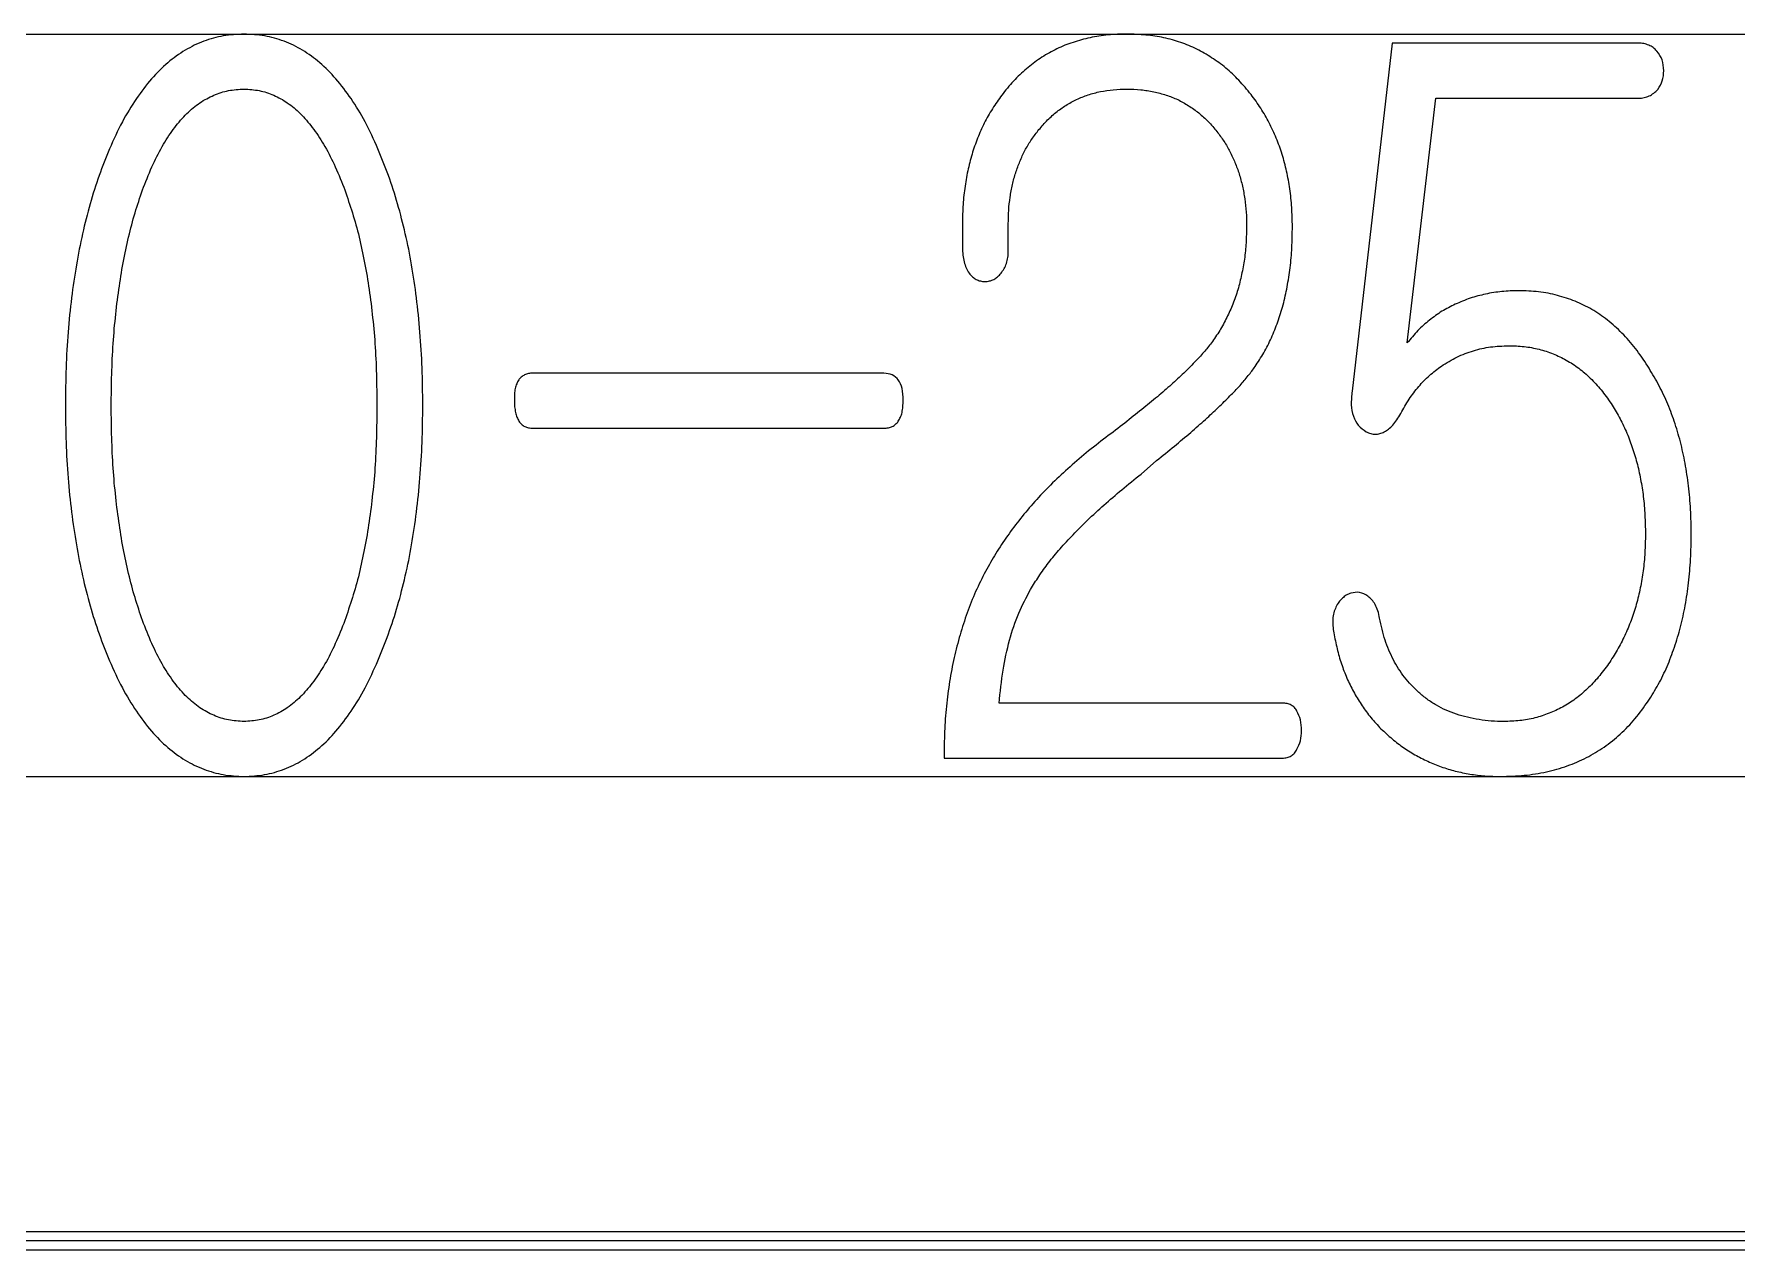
# Model space of a CAD drawing. Header units: inches. Extents: x 0 to 23821, y 0 to 11279.
# Drawn here: x 17479.52 to 17488.69, y 8804.94 to 8811.49 of the extents above; entities that cross this region are included whole.
import ezdxf

# ---------------------------------------------------------------- set-up
doc = ezdxf.new("R2010")
doc.units = ezdxf.units.IN
doc.header["$LTSCALE"] = 10
doc.header["$MEASUREMENT"] = 0

# ---------------------------------------------------------------- blocks, each defined once
blk = doc.blocks.new('A$C264124D8')
at = {"ltscale": 3}
for p, q in [((-11, -3.5), (11, -3.5)), ((-11, -7.5), (11, -7.5))]:
    blk.add_line(p, q, dxfattribs=at)

msp = doc.modelspace()

# ---------------------------------------------------------------- linework, layer by layer
for p, q in [((17486.8335493, 8811.44492559), (17486.61749993, 8809.57069723)), ((17488.15916662, 8811.44492559), (17486.8335493, 8811.44492559)), ((17486.91379625, 8809.82995648), (17487.0688887, 8811.14862927)), ((17487.0688887, 8811.14862927), (17488.16148142, 8811.14862927)), ((17484.51774675, 8810.4750182), (17484.51774675, 8810.34384538)), ((17484.76466033, 8810.32609856), (17484.76466033, 8810.4719318)), ((17484.0939196, 8809.66714779), (17482.20271591, 8809.66714779)), ((17482.20271591, 8809.37085147), (17484.0939196, 8809.37085147)), ((17485.48070967, 8809.12393807), (17485.56327141, 8809.19646877)), ((17486.2422838, 8807.88936988), (17484.71527764, 8807.88936988)), ((17484.41898133, 8807.59307379), (17486.2415122, 8807.59307379)), ((17467.83390709, 8805.0433721), (17498.73390691, 8805.0433721)), ((17467.73390726, 8804.94337227), (17498.83390674, 8804.94337227))]:
    msp.add_line(p, q)
at = {"color": 30, "linetype": 'Continuous', "lineweight": 0}
msp.add_line((17467.783907, 8804.99337257), (17498.783907, 8804.99337257), dxfattribs=at)
for points, knots in [([(17480.64666895, 8811.49430833), (17480.6091856, 8811.49234637), (17480.53541317, 8811.48848496), (17480.42775138, 8811.45852566), (17480.32682926, 8811.40933894), (17480.23188682, 8811.34044618), (17480.14359053, 8811.25234286), (17480.06320628, 8811.14390619), (17479.98556951, 8811.01865964), (17479.94341871, 8810.92517517), (17479.92136031, 8810.87625277)], [0, 0, 0, 0, 0.1109427641, 0.2183508065, 0.3284396569, 0.4420104859, 0.5643333357, 0.6964787234, 0.8411608994, 1, 1, 1, 1]), ([(17481.36811956, 8810.87625277), (17481.34596576, 8810.92511278), (17481.30368789, 8811.01835625), (17481.2272981, 8811.14444238), (17481.14577652, 8811.25181422), (17481.05846482, 8811.34047117), (17480.96419661, 8811.40928507), (17480.86386247, 8811.45868503), (17480.75686871, 8811.48831574), (17480.68362927, 8811.49229845), (17480.64666895, 8811.49430833)], [0, 0, 0, 0, 0.1593640809, 0.3041272245, 0.437173731, 0.5593590371, 0.6726853305, 0.7824504959, 0.8902135335, 1, 1, 1, 1]), ([(17485.40432083, 8811.49430833), (17485.37004178, 8811.49362746), (17485.30316895, 8811.4922992), (17485.20576724, 8811.47582382), (17485.11346131, 8811.4516087), (17485.02616161, 8811.41674219), (17484.94501007, 8811.37089536), (17484.86937951, 8811.31523217), (17484.79845527, 8811.25042434), (17484.75713673, 8811.20034683), (17484.73611095, 8811.17486388)], [0, 0, 0, 0, 0.1336079248, 0.2606472317, 0.3843121443, 0.5054427722, 0.6263112167, 0.7469461311, 0.8712284379, 1, 1, 1, 1]), ([(17486.07253071, 8811.16869104), (17486.05118578, 8811.19460986), (17486.00935896, 8811.24539951), (17485.93869683, 8811.31273952), (17485.86158166, 8811.36777463), (17485.78091937, 8811.41553015), (17485.69383544, 8811.45048043), (17485.60209193, 8811.47646554), (17485.50482889, 8811.4909401), (17485.43831642, 8811.49316907), (17485.40432083, 8811.49430833)], [0, 0, 0, 0, 0.1304317136, 0.2555896415, 0.3779540906, 0.4979728884, 0.6190031217, 0.7414818385, 0.8678672043, 1, 1, 1, 1]), ([(17488.25947515, 8811.40248734), (17488.25309291, 8811.40906543), (17488.24033354, 8811.42221634), (17488.21562388, 8811.43469698), (17488.18867966, 8811.44429744), (17488.169296, 8811.44471001), (17488.15916651, 8811.44492561)], [0, 0, 0, 0, 0.2430371701, 0.4858801435, 0.7313318093, 1, 1, 1, 1]), ([(17488.29651219, 8811.29677746), (17488.29515502, 8811.31668389), (17488.29251681, 8811.35538021), (17488.27027512, 8811.38708994), (17488.25947515, 8811.40248734)], [0, 0, 0, 0, 0.51442670397, 1, 1, 1, 1]), ([(17488.26410478, 8811.19646882), (17488.27374636, 8811.21143966), (17488.29341388, 8811.24197811), (17488.29546605, 8811.27827458), (17488.29651219, 8811.29677746)], [0, 0, 0, 0, 0.4902290215, 1, 1, 1, 1]), ([(17480.10500228, 8810.66946265), (17480.12145455, 8810.71121806), (17480.15271923, 8810.79056698), (17480.2092901, 8810.89824758), (17480.2695497, 8810.99020217), (17480.33494941, 8811.06586001), (17480.40580033, 8811.12530122), (17480.48191638, 8811.1667912), (17480.56264619, 8811.19323476), (17480.61843354, 8811.19640665), (17480.64666895, 8811.19801203)], [0, 0, 0, 0, 0.1667330186, 0.3168472492, 0.4512938065, 0.5746076265, 0.6873570981, 0.7930421253, 0.8952533327, 1, 1, 1, 1]), ([(17480.64666895, 8811.19801203), (17480.67412178, 8811.19634961), (17480.72886744, 8811.19303446), (17480.80821926, 8811.1669768), (17480.88302571, 8811.12498975), (17480.95309659, 8811.06589768), (17481.01746838, 8810.98970226), (17481.07887755, 8810.89857408), (17481.13502715, 8810.79035748), (17481.16691054, 8810.71117447), (17481.18370598, 8810.66946265)], [0, 0, 0, 0, 0.1024980653, 0.204398733, 0.3090271459, 0.4217053799, 0.5451194635, 0.680899995, 0.8319053389, 1, 1, 1, 1]), ([(17484.73611095, 8811.17486388), (17484.71873639, 8811.15069838), (17484.68399832, 8811.10238274), (17484.6390975, 8811.02511849), (17484.60206872, 8810.94321268), (17484.57111097, 8810.85762483), (17484.5471326, 8810.76777446), (17484.53053731, 8810.67379358), (17484.51901686, 8810.57586935), (17484.51817476, 8810.50900336), (17484.51774675, 8810.4750182)], [0, 0, 0, 0, 0.1195494247, 0.2390228841, 0.3583397917, 0.4802776105, 0.6043687163, 0.731470281, 0.8635176645, 1, 1, 1, 1]), ([(17484.92438256, 8810.97270339), (17484.939463, 8810.99051562), (17484.96925353, 8811.02570262), (17485.01944273, 8811.07219712), (17485.07403304, 8811.11108067), (17485.13230546, 8811.14297106), (17485.19472163, 8811.16787758), (17485.26100363, 8811.18559374), (17485.33149096, 8811.19555177), (17485.37959878, 8811.1971769), (17485.40432083, 8811.19801203)], [0, 0, 0, 0, 0.1272088192, 0.2512934073, 0.371961245, 0.4918602294, 0.6127235862, 0.73759853, 0.8651549044, 1, 1, 1, 1]), ([(17485.40432083, 8811.19801203), (17485.42905295, 8811.19724874), (17485.47747278, 8811.19575439), (17485.54810564, 8811.18469961), (17485.61488125, 8811.16697827), (17485.67805653, 8811.14232169), (17485.73695295, 8811.10952069), (17485.79200042, 8811.06982957), (17485.84373373, 8811.02335682), (17485.87363705, 8810.98725731), (17485.88888873, 8810.96884536)], [0, 0, 0, 0, 0.1334005579, 0.2611677212, 0.3847049333, 0.5055630864, 0.6260621949, 0.7473736124, 0.8711522072, 1, 1, 1, 1]), ([(17488.16148132, 8811.14862932), (17488.1713479, 8811.14917173), (17488.19076862, 8811.15023937), (17488.21818483, 8811.16028613), (17488.24378326, 8811.17473657), (17488.25723189, 8811.18911881), (17488.26410478, 8811.19646882)], [0, 0, 0, 0, 0.2525061489, 0.497016503, 0.742951547, 1, 1, 1, 1]), ([(17486.29552453, 8810.45649969), (17486.29465948, 8810.49123956), (17486.2929642, 8810.5593206), (17486.28332515, 8810.6592805), (17486.26499948, 8810.75453487), (17486.24157516, 8810.84615599), (17486.20985297, 8810.93342293), (17486.17071287, 8811.01615434), (17486.12663826, 8811.09578666), (17486.09058223, 8811.14436847), (17486.07253071, 8811.16869104)], [0, 0, 0, 0, 0.1371252143, 0.2687294119, 0.3957441244, 0.5195839422, 0.6416007921, 0.7614837423, 0.8805863619, 1, 1, 1, 1]), ([(17484.76466033, 8810.47193178), (17484.76500455, 8810.49639167), (17484.76568031, 8810.54441085), (17484.77399024, 8810.61500752), (17484.78570958, 8810.6827716), (17484.80384117, 8810.74717238), (17484.82618187, 8810.80836694), (17484.85323219, 8810.86661595), (17484.88557703, 8810.92185576), (17484.91142065, 8810.95571915), (17484.92438256, 8810.97270339)], [0, 0, 0, 0, 0.1368407958, 0.2686432412, 0.3974149745, 0.5214141971, 0.6425725915, 0.7617299408, 0.8804952524, 1, 1, 1, 1]), ([(17485.88888873, 8810.96884536), (17485.9018519, 8810.95160137), (17485.92770701, 8810.91720813), (17485.9600512, 8810.86120029), (17485.98707214, 8810.8021767), (17486.00958993, 8810.74000357), (17486.02732236, 8810.67473489), (17486.03945548, 8810.606031), (17486.04755794, 8810.53436967), (17486.04825566, 8810.48532945), (17486.04861095, 8810.46035771)], [0, 0, 0, 0, 0.1190527467, 0.2374512358, 0.3563004444, 0.4771696114, 0.6022471003, 0.7292931742, 0.8621535461, 1, 1, 1, 1]), ([(17479.92136031, 8810.87625277), (17479.90224086, 8810.82837544), (17479.863296, 8810.73085292), (17479.81528402, 8810.57787842), (17479.77429674, 8810.41714968), (17479.74144274, 8810.24833616), (17479.71506909, 8810.07149784), (17479.69686183, 8809.88634219), (17479.68600771, 8809.6929992), (17479.68448381, 8809.56145224), (17479.68370598, 8809.49430833)], [0, 0, 0, 0, 0.1095489163, 0.2231428661, 0.3404899582, 0.4619668986, 0.5885335608, 0.7203959727, 0.8572851153, 1, 1, 1, 1]), ([(17481.60963191, 8809.49430833), (17481.60894543, 8809.56145733), (17481.60760034, 8809.69302916), (17481.59545961, 8809.88631539), (17481.57750047, 8810.07148984), (17481.55132196, 8810.24842666), (17481.51745688, 8810.4171647), (17481.47575687, 8810.57790411), (17481.42695791, 8810.73087953), (17481.38749609, 8810.82837874), (17481.36811956, 8810.87625277)], [0, 0, 0, 0, 0.14262369157, 0.27945699876, 0.41123515212, 0.53772093976, 0.65922716938, 0.77663537565, 0.89032358782, 1, 1, 1, 1]), ([(17479.93061956, 8809.48890709), (17479.9313316, 8809.54652701), (17479.93272453, 8809.65924581), (17479.94011581, 8809.8247777), (17479.95403873, 8809.98307085), (17479.97354609, 8810.13433991), (17479.99670187, 8810.27874784), (17480.027231, 8810.41560968), (17480.06211477, 8810.54562725), (17480.0908912, 8810.62871765), (17480.10500228, 8810.66946265)], [0, 0, 0, 0, 0.1441459542, 0.2819851166, 0.4143908486, 0.5415201538, 0.6634791428, 0.7800937339, 0.8921646688, 1, 1, 1, 1]), ([(17481.18370598, 8810.66946265), (17481.19797277, 8810.62869389), (17481.22708434, 8810.54550468), (17481.26437768, 8810.41589917), (17481.2936644, 8810.27853478), (17481.31969071, 8810.13454119), (17481.33808878, 8809.98299277), (17481.35356251, 8809.82483595), (17481.36052195, 8809.6592364), (17481.36197537, 8809.54652383), (17481.36271833, 8809.48890709)], [0, 0, 0, 0, 0.10795127015, 0.22027602539, 0.33679428561, 0.45886939485, 0.58589368337, 0.71824782058, 0.85597311925, 1, 1, 1, 1]), ([(17486.04861095, 8810.46035771), (17486.04794091, 8810.42999558), (17486.04662655, 8810.37043719), (17486.03856021, 8810.28259108), (17486.02228053, 8810.19857031), (17486.00320811, 8810.11710911), (17485.97561395, 8810.03996049), (17485.94313894, 8809.96607308), (17485.90486523, 8809.89550525), (17485.87414751, 8809.85179896), (17485.85879614, 8809.82995648)], [0, 0, 0, 0, 0.1360270202, 0.2668307887, 0.394507199, 0.5191322323, 0.6411960566, 0.7608658095, 0.8804911869, 1, 1, 1, 1]), ([(17486.09413564, 8809.70264166), (17486.1102999, 8809.72730719), (17486.14293029, 8809.77709891), (17486.1837514, 8809.85813818), (17486.21812651, 8809.94448543), (17486.24726526, 8810.03614705), (17486.26806174, 8810.13368955), (17486.28472456, 8810.23636765), (17486.29377302, 8810.34471085), (17486.29493191, 8810.41867593), (17486.29552453, 8810.45649969)], [0, 0, 0, 0, 0.1115771507, 0.2252380688, 0.3427705151, 0.4631879157, 0.5888720339, 0.7199838418, 0.8568072723, 1, 1, 1, 1]), ([(17484.51774675, 8810.34384536), (17484.51810252, 8810.33016633), (17484.518779, 8810.30415616), (17484.52624092, 8810.26747677), (17484.53620721, 8810.23440935), (17484.5477013, 8810.21557595), (17484.55324058, 8810.20649969)], [0, 0, 0, 0, 0.2848003071, 0.5415368566, 0.7790556589, 1, 1, 1, 1]), ([(17484.72530848, 8810.20572808), (17484.73133087, 8810.21374468), (17484.7436049, 8810.23008306), (17484.75547028, 8810.25921935), (17484.76376239, 8810.29142845), (17484.76435234, 8810.31420679), (17484.76466033, 8810.32609845)], [0, 0, 0, 0, 0.2319163598, 0.4726614271, 0.724697483, 1, 1, 1, 1]), ([(17484.55324058, 8810.20649969), (17484.5591123, 8810.19949655), (17484.57023164, 8810.18623463), (17484.59123712, 8810.1718056), (17484.61426757, 8810.1627877), (17484.63057574, 8810.16158703), (17484.63888873, 8810.16097499)], [0, 0, 0, 0, 0.2716142821, 0.514359363, 0.7524476191, 1, 1, 1, 1]), ([(17484.63888873, 8810.16097499), (17484.64720783, 8810.16157697), (17484.66352797, 8810.1627579), (17484.68667067, 8810.17200031), (17484.70801718, 8810.18592368), (17484.7194198, 8810.19898354), (17484.72530848, 8810.20572808)], [0, 0, 0, 0, 0.2473643586, 0.4852717806, 0.734177365, 1, 1, 1, 1]), ([(17487.51487638, 8810.11159228), (17487.48446137, 8810.11076646), (17487.42459096, 8810.10914089), (17487.3370568, 8810.09438484), (17487.25244541, 8810.07286971), (17487.1995451, 8810.04982793), (17487.1730554, 8810.03828981)], [0, 0, 0, 0, 0.2587864719, 0.5094080408, 0.7543373224, 1, 1, 1, 1]), ([(17488.21009243, 8809.70572808), (17488.18869756, 8809.73790241), (17488.14699948, 8809.80060939), (17488.0737016, 8809.88361558), (17487.99494716, 8809.95444272), (17487.91015393, 8810.0122441), (17487.81943797, 8810.05682318), (17487.72306829, 8810.08828017), (17487.62091133, 8810.10849361), (17487.55072481, 8810.11054468), (17487.51487638, 8810.11159228)], [0, 0, 0, 0, 0.137263924, 0.2675240566, 0.392541485, 0.513034353, 0.6312424566, 0.7506894809, 0.872662326, 1, 1, 1, 1]), ([(17487.1730554, 8810.03828981), (17487.1487263, 8810.02637737), (17487.09967171, 8810.00235841), (17487.03294125, 8809.95322944), (17486.96912211, 8809.89694497), (17486.93251527, 8809.85262154), (17486.91379614, 8809.82995648)], [0, 0, 0, 0, 0.24159645751, 0.48712915301, 0.73774028046, 1, 1, 1, 1]), ([(17485.85879614, 8809.82995648), (17485.84539731, 8809.81303802), (17485.81673752, 8809.7768498), (17485.76604682, 8809.72364134), (17485.70818005, 8809.66546673), (17485.64151606, 8809.60369344), (17485.56613487, 8809.53830582), (17485.4814746, 8809.47007792), (17485.38984534, 8809.39611809), (17485.32473647, 8809.34699926), (17485.2908949, 8809.32146882)], [0, 0, 0, 0, 0.0846786543, 0.1811257606, 0.2882157874, 0.4068061395, 0.537785215, 0.6798633651, 0.833602942, 1, 1, 1, 1]), ([(17487.09820972, 8809.70572808), (17487.12580059, 8809.7225316), (17487.18056242, 8809.7558829), (17487.27017749, 8809.79056247), (17487.3639833, 8809.81120108), (17487.42783822, 8809.81392173), (17487.46009243, 8809.81529598)], [0, 0, 0, 0, 0.2523135148, 0.5007870324, 0.7478389623, 1, 1, 1, 1]), ([(17487.46009243, 8809.81529598), (17487.48819226, 8809.81449024), (17487.5435055, 8809.81290416), (17487.62423986, 8809.79787183), (17487.70046105, 8809.77306628), (17487.77212733, 8809.73854007), (17487.84018764, 8809.69528381), (17487.90248059, 8809.64047093), (17487.96096284, 8809.57678678), (17487.99505961, 8809.52891295), (17488.01256157, 8809.50433919)], [0, 0, 0, 0, 0.1271124381, 0.2502150322, 0.3702562388, 0.4890028567, 0.6094781286, 0.7341348888, 0.8635307765, 1, 1, 1, 1]), ([(17485.56327145, 8809.19646882), (17485.59553078, 8809.22231212), (17485.6577073, 8809.27212238), (17485.74543957, 8809.34595821), (17485.82453867, 8809.41583014), (17485.89538444, 8809.48081289), (17485.95749481, 8809.54223736), (17486.01137715, 8809.5987838), (17486.0568907, 8809.65128035), (17486.0822632, 8809.68626939), (17486.09413564, 8809.70264166)], [0, 0, 0, 0, 0.16857770266, 0.32491600444, 0.46760956263, 0.59900164307, 0.71694195536, 0.82379491091, 0.91754907928, 1, 1, 1, 1]), ([(17486.87907392, 8809.45032685), (17486.89369028, 8809.47614603), (17486.92243506, 8809.52692246), (17486.97436625, 8809.59568672), (17487.03244403, 8809.65623542), (17487.07638709, 8809.68930523), (17487.09820972, 8809.70572808)], [0, 0, 0, 0, 0.2618193319, 0.5148981881, 0.7590928432, 1, 1, 1, 1]), ([(17488.44466033, 8808.80063549), (17488.44388203, 8808.84489481), (17488.44235923, 8808.9314905), (17488.4315153, 8809.05884239), (17488.41299921, 8809.18045204), (17488.38782528, 8809.29688453), (17488.35435292, 8809.40739226), (17488.31458343, 8809.51266651), (17488.26646951, 8809.61217077), (17488.22883746, 8809.67462085), (17488.21009243, 8809.70572808)], [0, 0, 0, 0, 0.14008129881, 0.27407636984, 0.40417680113, 0.52920934146, 0.65077229557, 0.76930446149, 0.88508745192, 1, 1, 1, 1]), ([(17482.20271589, 8809.66714783), (17482.19468553, 8809.66675516), (17482.17931693, 8809.66600364), (17482.15778495, 8809.65882415), (17482.13973415, 8809.64711661), (17482.12493767, 8809.6307065), (17482.11467342, 8809.60950538), (17482.10657191, 8809.58410409), (17482.10332635, 8809.55405935), (17482.10322983, 8809.53263163), (17482.10317885, 8809.5213145)], [0, 0, 0, 0, 0.119218229, 0.2281612234, 0.3332708448, 0.4362682022, 0.552688221, 0.6810216961, 0.831530375, 1, 1, 1, 1]), ([(17484.19808626, 8809.5213145), (17484.1974301, 8809.54286637), (17484.19626658, 8809.58108261), (17484.17656493, 8809.63079191), (17484.13979112, 8809.66290929), (17484.10969358, 8809.66569031), (17484.09391959, 8809.66714783)], [0, 0, 0, 0, 0.3173666492, 0.5627613522, 0.7708450847, 1, 1, 1, 1]), ([(17482.10317885, 8809.5213145), (17482.10340834, 8809.50945979), (17482.10383448, 8809.48744569), (17482.10860659, 8809.45664988), (17482.11573336, 8809.43034812), (17482.12702818, 8809.40878273), (17482.1406814, 8809.39086701), (17482.1592103, 8809.379428), (17482.18003279, 8809.37194355), (17482.19492789, 8809.37122647), (17482.20271589, 8809.37085154)], [0, 0, 0, 0, 0.1738119541, 0.3227672737, 0.4565519991, 0.5713627554, 0.6786671212, 0.7823238226, 0.886186533, 1, 1, 1, 1]), ([(17484.09391959, 8809.37085154), (17484.1022141, 8809.37121709), (17484.11785345, 8809.37190634), (17484.13958654, 8809.37920094), (17484.15827682, 8809.39109278), (17484.17270615, 8809.40868062), (17484.18473767, 8809.43027834), (17484.19287273, 8809.45651342), (17484.19736034, 8809.48746478), (17484.19783217, 8809.50946647), (17484.19808626, 8809.5213145)], [0, 0, 0, 0, 0.1193684277, 0.2250700911, 0.3270524341, 0.4350136251, 0.5497268529, 0.6824463603, 0.8289956166, 1, 1, 1, 1]), ([(17486.61749984, 8809.57069722), (17486.61464773, 8809.54599404), (17486.60938215, 8809.50038693), (17486.62073329, 8809.43678863), (17486.6475239, 8809.38379203), (17486.67784911, 8809.36235463), (17486.69311713, 8809.35156141)], [0, 0, 0, 0, 0.3005920683, 0.5549543112, 0.7759301071, 1, 1, 1, 1]), ([(17479.68370598, 8809.49430833), (17479.68449056, 8809.42767912), (17479.68603048, 8809.29690404), (17479.69681624, 8809.10484071), (17479.71511793, 8808.92072176), (17479.74150915, 8808.74466224), (17479.77431532, 8808.57610346), (17479.81513692, 8808.41557765), (17479.86345446, 8808.2629588), (17479.90226314, 8808.16564953), (17479.92136031, 8808.11776512)], [0, 0, 0, 0, 0.1421602691, 0.2790220792, 0.4102938934, 0.5367990812, 0.6587379941, 0.7765313532, 0.890034473, 1, 1, 1, 1]), ([(17480.10500228, 8808.31915401), (17480.09090704, 8808.35990351), (17480.06224402, 8808.44276865), (17480.02721271, 8808.57222425), (17479.99669014, 8808.70832091), (17479.97368256, 8808.85146304), (17479.95396233, 8809.00115995), (17479.94012767, 8809.15766575), (17479.93274578, 8809.32113971), (17479.93133678, 8809.43231588), (17479.93061956, 8809.48890709)], [0, 0, 0, 0, 0.1088078873, 0.2212635486, 0.3382959573, 0.4607144602, 0.5870585979, 0.7193650913, 0.8571504221, 1, 1, 1, 1]), ([(17481.36271833, 8809.48890709), (17481.36197058, 8809.43231905), (17481.36050159, 8809.3211491), (17481.35355066, 8809.15760699), (17481.33816855, 8809.00123822), (17481.3195473, 8808.85126188), (17481.29367583, 8808.70853522), (17481.26439535, 8808.57193308), (17481.22695131, 8808.44289393), (17481.19795585, 8808.35992782), (17481.18370598, 8808.31915401)], [0, 0, 0, 0, 0.1427299907, 0.2803999738, 0.4126545769, 0.5388929449, 0.6614289267, 0.7783633611, 0.8910763374, 1, 1, 1, 1]), ([(17481.36811956, 8808.11776512), (17481.38747348, 8808.16564644), (17481.42679755, 8808.26293361), (17481.47590595, 8808.41555056), (17481.51743792, 8808.57608868), (17481.55125452, 8808.74457188), (17481.57745217, 8808.92072964), (17481.59550622, 8809.10486758), (17481.6075766, 8809.296874), (17481.60893824, 8809.42767403), (17481.60963191, 8809.49430833)], [0, 0, 0, 0, 0.1100931414, 0.2236916085, 0.3415459219, 0.4635138297, 0.5899377615, 0.7211252581, 0.8579310423, 1, 1, 1, 1]), ([(17486.69311713, 8809.35156141), (17486.70119228, 8809.34773248), (17486.71680702, 8809.34032856), (17486.7422867, 8809.33745127), (17486.76716512, 8809.34064963), (17486.79146102, 8809.35025712), (17486.81490807, 8809.3662394), (17486.83734466, 8809.38834573), (17486.85917791, 8809.41676149), (17486.87211851, 8809.4385928), (17486.87907392, 8809.45032685)], [0, 0, 0, 0, 0.1127789929, 0.2180780931, 0.3201380245, 0.4286778525, 0.5464058255, 0.6780297007, 0.8269451163, 1, 1, 1, 1]), ([(17488.01256157, 8809.50433919), (17488.0273457, 8809.48012167), (17488.05705913, 8809.43144881), (17488.0950277, 8809.35384572), (17488.12630225, 8809.27180087), (17488.15299028, 8809.18584095), (17488.17254655, 8809.09540065), (17488.18750162, 8809.0008969), (17488.19581225, 8808.90212196), (17488.19709442, 8808.83485768), (17488.19774675, 8808.80063549)], [0, 0, 0, 0, 0.1153238644, 0.2317801398, 0.3506345694, 0.4720380552, 0.5973773819, 0.726498791, 0.8608502252, 1, 1, 1, 1]), ([(17485.2908949, 8809.32146882), (17485.25514396, 8809.29375062), (17485.18479536, 8809.23920837), (17485.08534637, 8809.15325311), (17484.99228427, 8809.06634294), (17484.90748768, 8808.97673621), (17484.82986892, 8808.88534977), (17484.75970152, 8808.79214676), (17484.69673148, 8808.69708011), (17484.66010069, 8808.63163162), (17484.64197515, 8808.5992466)], [0, 0, 0, 0, 0.138650599, 0.2728285546, 0.4027867652, 0.5288281993, 0.6507787575, 0.7701481958, 0.8862654271, 1, 1, 1, 1]), ([(17484.8842591, 8808.50125277), (17484.89890916, 8808.52508856), (17484.92929666, 8808.57452931), (17484.98200096, 8808.64804449), (17485.04403192, 8808.72266398), (17485.1146683, 8808.79907211), (17485.19352623, 8808.87801874), (17485.28141323, 8808.95841884), (17485.37740675, 8809.0415776), (17485.44552896, 8809.0958894), (17485.48070972, 8809.12393796)], [0, 0, 0, 0, 0.096782132, 0.2007477988, 0.3126379155, 0.432301707, 0.5606690926, 0.6985915761, 0.8443418542, 1, 1, 1, 1]), ([(17488.19774675, 8808.80063549), (17488.19716454, 8808.76717818), (17488.19601575, 8808.70116168), (17488.1866334, 8808.60421358), (17488.17119312, 8808.51087332), (17488.14960688, 8808.42137433), (17488.1221059, 8808.33520118), (17488.08682287, 8808.25357117), (17488.0471772, 8808.17491262), (17488.0153369, 8808.1259836), (17487.99944429, 8808.10156141)], [0, 0, 0, 0, 0.136008545, 0.2683660622, 0.3955839597, 0.5203718237, 0.6423994252, 0.7628213303, 0.8816158376, 1, 1, 1, 1]), ([(17488.21240725, 8807.90017253), (17488.23124689, 8807.92993239), (17488.26923347, 8807.98993755), (17488.31623873, 8808.08728683), (17488.35510448, 8808.19114174), (17488.3886841, 8808.30074924), (17488.41399009, 8808.41689376), (17488.43134882, 8808.53915307), (17488.44243696, 8808.66771607), (17488.44390704, 8808.75560173), (17488.44466033, 8808.80063549)], [0, 0, 0, 0, 0.1119392876, 0.22570443706, 0.34297621728, 0.46432998561, 0.58995277, 0.72054704026, 0.85680465854, 1, 1, 1, 1]), ([(17484.64197515, 8808.5992466), (17484.62362499, 8808.56325807), (17484.58665008, 8808.49074247), (17484.54185694, 8808.3760076), (17484.50320902, 8808.25723312), (17484.47135118, 8808.13357145), (17484.44673337, 8808.00524753), (17484.43013897, 8807.87198115), (17484.41951923, 8807.73419641), (17484.41916277, 8807.64067639), (17484.41898132, 8807.59307376)], [0, 0, 0, 0, 0.1163351938, 0.2344112189, 0.3544043415, 0.4760927449, 0.6021070123, 0.7306136059, 0.8628796339, 1, 1, 1, 1]), ([(17484.71527762, 8807.88937006), (17484.72134265, 8807.94895479), (17484.73298007, 8808.06328428), (17484.76793175, 8808.22573636), (17484.81559969, 8808.37229372), (17484.86195145, 8808.45935359), (17484.8842591, 8808.50125277)], [0, 0, 0, 0, 0.2805775035, 0.5383640659, 0.777829107, 1, 1, 1, 1]), ([(17486.6105554, 8808.48196265), (17486.60205885, 8808.4788237), (17486.58524169, 8808.47261081), (17486.5642654, 8808.45477343), (17486.54392646, 8808.43431842), (17486.53498368, 8808.41645552), (17486.53030848, 8808.40711697)], [0, 0, 0, 0, 0.238840749, 0.4727360194, 0.7243517803, 1, 1, 1, 1]), ([(17486.70160478, 8808.46575895), (17486.68729819, 8808.47447044), (17486.65901504, 8808.49169247), (17486.62658246, 8808.48518059), (17486.6105554, 8808.48196265)], [0, 0, 0, 0, 0.5058344536, 1, 1, 1, 1]), ([(17486.76564799, 8808.34693178), (17486.76270863, 8808.36042136), (17486.75721296, 8808.38564263), (17486.74343487, 8808.41962945), (17486.72498142, 8808.44673932), (17486.7091245, 8808.45964078), (17486.70160478, 8808.46575895)], [0, 0, 0, 0, 0.2988261172, 0.5587107512, 0.790730356, 1, 1, 1, 1]), ([(17486.53030848, 8808.40711697), (17486.52598413, 8808.39696548), (17486.51714985, 8808.37622687), (17486.51254096, 8808.34168873), (17486.51230532, 8808.30504837), (17486.51654087, 8808.28028244), (17486.51873441, 8808.26745648)], [0, 0, 0, 0, 0.2312177537, 0.4723581659, 0.7267408827, 1, 1, 1, 1]), ([(17486.97629614, 8807.94724043), (17486.94969143, 8807.97356205), (17486.8965257, 8808.02616209), (17486.83677028, 8808.12283428), (17486.79053012, 8808.22990855), (17486.77410068, 8808.3071779), (17486.76564799, 8808.34693178)], [0, 0, 0, 0, 0.24324998804, 0.48610072631, 0.73560676786, 1, 1, 1, 1]), ([(17480.64666895, 8807.79060462), (17480.61843354, 8807.79221), (17480.56264619, 8807.7953819), (17480.48191638, 8807.82182546), (17480.40580033, 8807.86331544), (17480.33494941, 8807.92275664), (17480.2695497, 8807.99841449), (17480.2092901, 8808.09036908), (17480.15271923, 8808.19804967), (17480.12145455, 8808.2773986), (17480.10500228, 8808.31915401)], [0, 0, 0, 0, 0.1047466673, 0.2069578747, 0.3126429019, 0.4253923735, 0.5487061935, 0.6831527508, 0.8332669814, 1, 1, 1, 1]), ([(17481.18370598, 8808.31915401), (17481.16691054, 8808.27744219), (17481.13502715, 8808.19825918), (17481.07887755, 8808.09004258), (17481.01746838, 8807.99891439), (17480.95309659, 8807.92271897), (17480.88302571, 8807.86362691), (17480.80821926, 8807.82163986), (17480.72886744, 8807.7955822), (17480.67412178, 8807.79226705), (17480.64666895, 8807.79060462)], [0, 0, 0, 0, 0.16809466106, 0.31910000501, 0.45488053653, 0.57829462008, 0.69097285407, 0.79560126695, 0.8975019347, 1, 1, 1, 1]), ([(17486.51873441, 8808.26745648), (17486.52423199, 8808.23906914), (17486.53507172, 8808.18309705), (17486.55837464, 8808.10174777), (17486.58750987, 8808.02443191), (17486.62320437, 8807.95175292), (17486.66455846, 8807.88311693), (17486.71146899, 8807.81831945), (17486.76475772, 8807.75759481), (17486.80487867, 8807.72154711), (17486.82506157, 8807.70341327)], [0, 0, 0, 0, 0.1323183246, 0.2608957441, 0.3868533612, 0.5100736519, 0.6310285558, 0.7532604249, 0.875877313, 1, 1, 1, 1]), ([(17479.92136031, 8808.11776512), (17479.94346661, 8808.0686169), (17479.98580267, 8807.97449256), (17480.06297923, 8807.84794656), (17480.14359627, 8807.73862027), (17480.23189689, 8807.64983477), (17480.32657533, 8807.57989777), (17480.42791172, 8807.53113577), (17480.53526977, 8807.4998786), (17480.60916037, 8807.49618386), (17480.64666895, 8807.49430833)], [0, 0, 0, 0, 0.1589253568, 0.3043598205, 0.4366119824, 0.5590093005, 0.6725968166, 0.7822706119, 0.8894755104, 1, 1, 1, 1]), ([(17480.64666895, 8807.49430833), (17480.68365405, 8807.49623342), (17480.75701106, 8807.50005168), (17480.86370233, 8807.53097498), (17480.96445114, 8807.57995382), (17481.05845444, 8807.64981008), (17481.14576726, 8807.73914769), (17481.22753032, 8807.84741167), (17481.30345309, 8807.97479362), (17481.34591764, 8808.06867876), (17481.36811956, 8808.11776512)], [0, 0, 0, 0, 0.1093705066, 0.2169277178, 0.3262770039, 0.4396226892, 0.5618848394, 0.6950321238, 0.8405523591, 1, 1, 1, 1]), ([(17487.99944429, 8808.10156141), (17487.98147377, 8808.07693281), (17487.94632705, 8808.02876421), (17487.88546454, 8807.96562433), (17487.82166017, 8807.91053418), (17487.75202342, 8807.86732717), (17487.67902349, 8807.83298861), (17487.60186038, 8807.80800439), (17487.52009521, 8807.79295649), (17487.46401486, 8807.7913992), (17487.43540108, 8807.79060462)], [0, 0, 0, 0, 0.135941642, 0.2658745518, 0.3905316429, 0.5112566277, 0.6304155803, 0.7498673139, 0.8723752137, 1, 1, 1, 1]), ([(17486.32021589, 8807.84693178), (17486.31595607, 8807.85344896), (17486.30763513, 8807.86617932), (17486.28863627, 8807.87947999), (17486.2667434, 8807.88860538), (17486.25061473, 8807.88910961), (17486.24228379, 8807.88937006)], [0, 0, 0, 0, 0.2482945587, 0.4850078256, 0.7339911362, 1, 1, 1, 1]), ([(17487.43540108, 8807.79060462), (17487.41248497, 8807.79095801), (17487.36754426, 8807.79165102), (17487.30178391, 8807.79977834), (17487.23905943, 8807.81196261), (17487.17964283, 8807.82886996), (17487.12337377, 8807.85043747), (17487.07095665, 8807.87785794), (17487.0209248, 8807.90902838), (17486.99117579, 8807.93450014), (17486.97629614, 8807.94724043)], [0, 0, 0, 0, 0.1384749724, 0.2715628528, 0.3999528948, 0.5244804075, 0.6446097502, 0.7635353922, 0.8817267923, 1, 1, 1, 1]), ([(17487.41765416, 8807.49430833), (17487.46017712, 8807.49534481), (17487.54311467, 8807.49736639), (17487.66342192, 8807.51743708), (17487.77623548, 8807.54839425), (17487.88013602, 8807.59387827), (17487.97685646, 8807.65039828), (17488.06401484, 8807.72173577), (17488.14464221, 8807.80433435), (17488.18956707, 8807.8678703), (17488.21240725, 8807.90017253)], [0, 0, 0, 0, 0.1366217223, 0.2664694658, 0.3910919092, 0.5118509196, 0.6301435074, 0.7501354254, 0.8729667149, 1, 1, 1, 1]), ([(17486.34490725, 8807.74122191), (17486.34416392, 8807.7608306), (17486.3427654, 8807.79772318), (17486.32740985, 8807.83123279), (17486.32021589, 8807.84693178)], [0, 0, 0, 0, 0.5315075446, 1, 1, 1, 1]), ([(17486.32021589, 8807.64091327), (17486.32741386, 8807.65608672), (17486.34245958, 8807.68780339), (17486.3440682, 8807.72291034), (17486.34490725, 8807.74122191)], [0, 0, 0, 0, 0.4784061883, 1, 1, 1, 1]), ([(17486.82506157, 8807.70341327), (17486.84581383, 8807.68649023), (17486.88710047, 8807.65282181), (17486.9545305, 8807.61087721), (17487.02448222, 8807.57497955), (17487.09733991, 8807.5456711), (17487.17313333, 8807.52218158), (17487.25202905, 8807.50647985), (17487.33376806, 8807.49573837), (17487.38932573, 8807.49479125), (17487.41765416, 8807.49430833)], [0, 0, 0, 0, 0.1250360796, 0.2487594386, 0.3702554891, 0.4921315124, 0.6153282124, 0.7405086588, 0.8676873553, 1, 1, 1, 1]), ([(17486.24151219, 8807.59307376), (17486.25011356, 8807.59357601), (17486.26659737, 8807.59453853), (17486.28896086, 8807.60447026), (17486.30793252, 8807.61963452), (17486.31600832, 8807.6336244), (17486.32021589, 8807.64091327)], [0, 0, 0, 0, 0.2638480033, 0.5056426386, 0.7424349933, 1, 1, 1, 1])]:
    msp.add_open_spline(points, degree=3, knots=knots)

# ---------------------------------------------------------------- block references
msp.add_blockref('A$C264124D8', (17483.283907, 8814.99337257))

doc.saveas('drawing.dxf')
